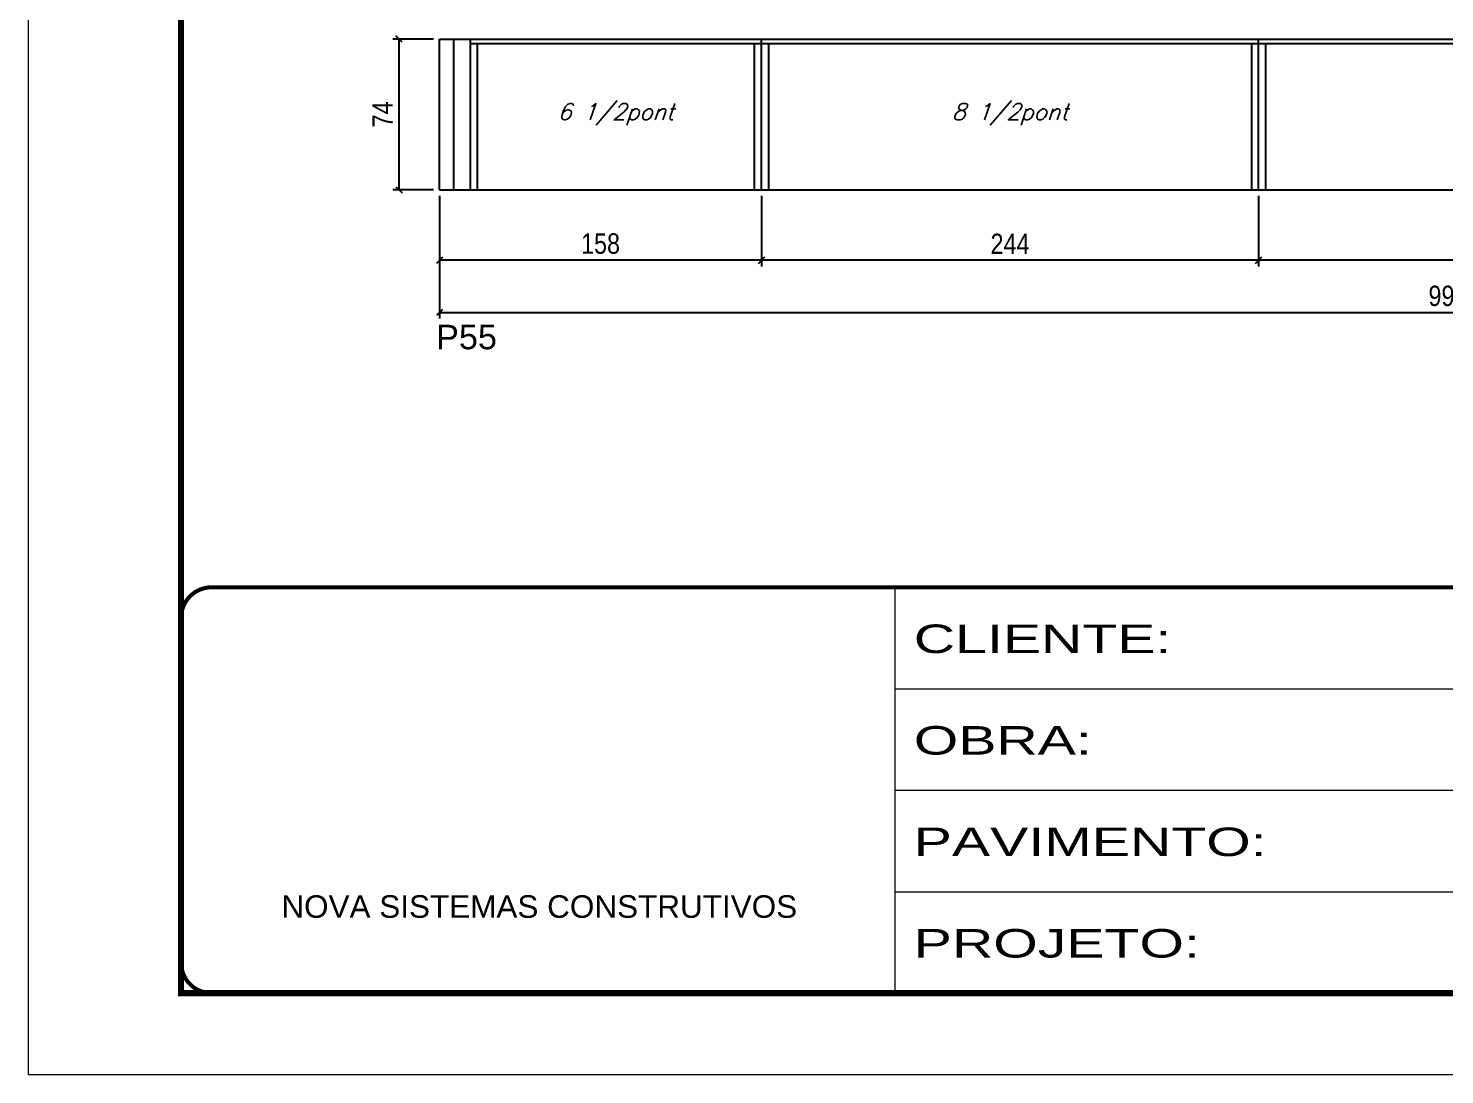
# Model space of a CAD drawing. Extents: x 3309 to 9563, y -2522 to 14608.
# Drawn here: x 8078 to 8773, y 3221 to 3734 of the extents above; entities that cross this region are included whole.
import ezdxf

# ---------------------------------------------------------------- set-up
doc = ezdxf.new("R2010")
doc.units = 0
doc.linetypes.add('CONTINUO', pattern=[0])
doc.linetypes.add('DASHED', pattern=[0.75, 0.5, -0.25])
for name, color, linetype in [('5', 5, 'Continuous'), ('COTA', 241, 'Continuous'), ('Painéis', 200, 'Continuous'), ('SARR_2.2x7', 40, 'Continuous'), ('SARR_3.5x7', 81, 'Continuous'), ('texto', 7, 'Continuous')]:
    doc.layers.add(name, color=color, linetype=linetype)
doc.layers.add('Folhas', color=255, linetype='Continuous', lineweight=9)
doc.layers.add('SARRAFO DE PRESSAO', color=251, linetype='DASHED', lineweight=9)
doc.styles.add('ARIAL', font='arial.ttf')
doc.styles.add('COTA TECNICA', font='techl___.ttf', dxfattribs={"height": 10})
doc.styles.add('Romans', font='romans.shx')
doc.styles.get("Standard").update_dxf_attribs({"font": 'arial.ttf'})
doc.styles.add('Tecnologia', font='')
doc.styles.get('Tecnologia').set_extended_font_data('Forgotten Futurist')
doc.dimstyles.new('PAINEL', dxfattribs={"dimtxt": 10, "dimasz": 3, "dimexe": 3, "dimexo": 3, "dimgap": 3, "dimtad": 1, "dimdec": 1, "dimzin": 12, "dimdsep": 46, "dimtxsty": 'COTA TECNICA', "dimblk1": 'OBLIQUE', "dimblk2": 'OBLIQUE', "dimsah": 1, "dimcen": 0.9, "dimclrd": 4, "dimclre": 4, "dimclrt": 240, "dimadec": 1, "dimazin": 3, "dimtfac": 1, "dimtdec": 1, "dimtmove": 0, "dimatfit": 3, "dimfxl": 1, "dimtolj": 1, "dimtzin": 12, "dimarcsym": 0})

# ---------------------------------------------------------------- blocks, each defined once
blk = doc.blocks.new('9999999999')
at = {"color": 30, "linetype": 'CONTINUO'}
for p, q in [((98564.56, 34230.21), (98564.56, 34429.45)), ((98564.56, 34379.64), (99583.98, 34379.64)), ((98564.56, 34329.83), (99487.98, 34329.83)), ((98564.56, 34280.02), (99487.98, 34280.02))]:
    blk.add_line(p, q, dxfattribs=at)
at = {"color": 30, "linetype": 'CONTINUO', "const_width": 2}
blk.add_lwpolyline([(99583.98, 34230.21), (99583.98, 34414.45, 0.414214), (99568.98, 34429.45), (98228.98, 34429.45, 0.414214), (98213.98, 34414.45), (98213.98, 34245.21, 0.414214), (98228.98, 34230.21), (99583.98, 34230.21)], format="xyb", dxfattribs=at)
at = {"layer": 'Folhas'}
blk.add_lwpolyline([(98138.98, 34190.21), (99623.98, 34190.21), (99623.98, 35240.21), (98138.98, 35240.21)], close=True, dxfattribs=at)
at = {"layer": 'Folhas', "color": 30, "const_width": 3}
blk.add_lwpolyline([(98213.98, 34230.21), (99583.98, 34230.21), (99583.98, 35200.21), (98213.98, 35200.21)], close=True, dxfattribs=at)
at = {"color": 7, "linetype": 'Continuous', "ltscale": 5, "style": 'ARIAL'}
blk.add_text('NOVA SISTEMAS CONSTRUTIVOS', height=11.0592, dxfattribs=at).set_placement((98263.19, 34267.21))
at = {"layer": 'Folhas', "color": 7, "style": 'Tecnologia', "width": 1.5}
for s, p in [('CLIENTE:', (98573.65, 34397.17)), ('OBRA:', (98573.65, 34347.31)), ('PAVIMENTO:', (98573.65, 34297.5)), ('PROJETO:', (98573.65, 34247.69))]:
    blk.add_text(s, height=14, dxfattribs=at).set_placement(p)
blk = doc.blocks.new('_Oblique')
at = {"color": 0, "linetype": 'ByBlock', "lineweight": -2}
blk.add_line((-0.5, -0.5), (0.5, 0.5), dxfattribs=at)
blk = doc.blocks.new('*D2983')
at = {"layer": 'COTA', "color": 4, "linetype": 'ByBlock', "lineweight": -2, "transparency": 16777216}
for p, q in [((8279.76, 3652.05), (8279.76, 3591.79)), ((9269.76, 3652.05), (9269.76, 3591.79)), ((8279.76, 3594.79), (9269.76, 3594.79))]:
    blk.add_line(p, q, dxfattribs=at)
at = {"layer": 'Defpoints', "color": 0, "linetype": 'ByBlock', "transparency": 16777216}
for p in [(8279.76, 3655.05), (9269.76, 3655.05), (9269.76, 3594.79)]:
    blk.add_point(p, dxfattribs=at)
at = {"layer": 'COTA', "color": 4, "linetype": 'ByBlock', "lineweight": -2, "transparency": 16777216, "xscale": 3, "yscale": 3, "zscale": 3, "rotation": 180}
blk.add_blockref('_Oblique', (8279.76, 3594.79), dxfattribs=at)
at = {"layer": 'COTA', "color": 4, "linetype": 'ByBlock', "lineweight": -2, "transparency": 16777216, "xscale": 3, "yscale": 3, "zscale": 3}
blk.add_blockref('_Oblique', (9269.76, 3594.79), dxfattribs=at)
at = {"layer": 'COTA', "color": 240, "linetype": 'ByBlock', "transparency": 16777216, "insert": (8774.76, 3602.92), "char_height": 10, "attachment_point": 5, "style": 'COTA TECNICA'}
blk.add_mtext('\\A1;990', dxfattribs=at)
blk = doc.blocks.new('*D2984')
at = {"layer": 'COTA', "color": 4, "lineweight": -2, "transparency": 16777216}
for p, q in [((8681.76, 3652.05), (8681.76, 3617.44)), ((8925.76, 3652.05), (8925.76, 3617.44)), ((8925.76, 3620.44), (8681.76, 3620.44))]:
    blk.add_line(p, q, dxfattribs=at)
at = {"layer": 'Defpoints', "color": 0, "transparency": 16777216}
for p in [(8681.76, 3655.05), (8925.76, 3655.05), (8681.76, 3620.44)]:
    blk.add_point(p, dxfattribs=at)
at = {"layer": 'COTA', "color": 4, "lineweight": -2, "transparency": 16777216, "xscale": 3, "yscale": 3, "zscale": 3, "rotation": 180}
blk.add_blockref('_Oblique', (8681.76, 3620.44), dxfattribs=at)
at = {"layer": 'COTA', "color": 4, "lineweight": -2, "transparency": 16777216, "xscale": 3, "yscale": 3, "zscale": 3}
blk.add_blockref('_Oblique', (8925.76, 3620.44), dxfattribs=at)
at = {"layer": 'COTA', "color": 240, "transparency": 16777216, "insert": (8803.76, 3628.52), "char_height": 10, "attachment_point": 5, "style": 'COTA TECNICA'}
blk.add_mtext('\\A1;244', dxfattribs=at)
blk = doc.blocks.new('*D2985')
at = {"layer": 'COTA', "color": 4, "lineweight": -2, "transparency": 16777216}
for p, q in [((8437.76, 3652.05), (8437.76, 3617.44)), ((8681.76, 3652.05), (8681.76, 3617.44)), ((8681.76, 3620.44), (8437.76, 3620.44))]:
    blk.add_line(p, q, dxfattribs=at)
at = {"layer": 'Defpoints', "color": 0, "transparency": 16777216}
for p in [(8437.76, 3655.05), (8681.76, 3655.05), (8437.76, 3620.44)]:
    blk.add_point(p, dxfattribs=at)
at = {"layer": 'COTA', "color": 4, "lineweight": -2, "transparency": 16777216, "xscale": 3, "yscale": 3, "zscale": 3, "rotation": 180}
blk.add_blockref('_Oblique', (8437.76, 3620.44), dxfattribs=at)
at = {"layer": 'COTA', "color": 4, "lineweight": -2, "transparency": 16777216, "xscale": 3, "yscale": 3, "zscale": 3}
blk.add_blockref('_Oblique', (8681.76, 3620.44), dxfattribs=at)
at = {"layer": 'COTA', "color": 240, "transparency": 16777216, "insert": (8559.76, 3628.52), "char_height": 10, "attachment_point": 5, "style": 'COTA TECNICA'}
blk.add_mtext('\\A1;244', dxfattribs=at)
blk = doc.blocks.new('*D2982')
at = {"layer": 'COTA', "color": 4, "lineweight": -2, "transparency": 16777216}
for p, q in [((8279.76, 3652.05), (8279.76, 3617.44)), ((8437.76, 3652.05), (8437.76, 3617.44)), ((8437.76, 3620.44), (8279.76, 3620.44))]:
    blk.add_line(p, q, dxfattribs=at)
at = {"layer": 'Defpoints', "color": 0, "transparency": 16777216}
for p in [(8279.76, 3655.05), (8437.76, 3655.05), (8279.76, 3620.44)]:
    blk.add_point(p, dxfattribs=at)
at = {"layer": 'COTA', "color": 4, "lineweight": -2, "transparency": 16777216, "xscale": 3, "yscale": 3, "zscale": 3, "rotation": 180}
blk.add_blockref('_Oblique', (8279.76, 3620.44), dxfattribs=at)
at = {"layer": 'COTA', "color": 4, "lineweight": -2, "transparency": 16777216, "xscale": 3, "yscale": 3, "zscale": 3}
blk.add_blockref('_Oblique', (8437.76, 3620.44), dxfattribs=at)
at = {"layer": 'COTA', "color": 240, "transparency": 16777216, "insert": (8358.76, 3628.58), "char_height": 10, "attachment_point": 5, "style": 'COTA TECNICA'}
blk.add_mtext('\\A1;158', dxfattribs=at)
blk = doc.blocks.new('*D2988')
at = {"layer": 'COTA', "color": 4, "lineweight": -2, "transparency": 16777216}
for p, q in [((8276.76, 3729.05), (8256.82, 3729.05)), ((8259.82, 3729.05), (8259.82, 3655.05)), ((8276.76, 3655.05), (8256.82, 3655.05))]:
    blk.add_line(p, q, dxfattribs=at)
at = {"layer": 'Defpoints', "color": 0, "transparency": 16777216}
for p in [(8279.76, 3729.05), (8259.82, 3655.05), (8279.76, 3655.05)]:
    blk.add_point(p, dxfattribs=at)
at = {"layer": 'COTA', "color": 4, "lineweight": -2, "transparency": 16777216, "xscale": 3, "yscale": 3, "zscale": 3}
for p, rotation in [((8259.82, 3729.05), 90), ((8259.82, 3655.05), 270)]:
    blk.add_blockref('_Oblique', p, dxfattribs=dict(at, rotation=rotation))
at = {"layer": 'COTA', "color": 240, "transparency": 16777216, "insert": (8251.75, 3692.05), "char_height": 10, "attachment_point": 5, "rotation": 90, "style": 'COTA TECNICA'}
blk.add_mtext('\\A1;74', dxfattribs=at)

msp = doc.modelspace()

# ---------------------------------------------------------------- linework, layer by layer
at = {"layer": 'Painéis', "linetype": 'ByBlock'}
for p, q in [((8279.76, 3729.05), (8925.76, 3729.05)), ((8279.76, 3655.05), (8279.76, 3729.05)), ((8437.76, 3655.05), (8437.76, 3729.05)), ((8681.76, 3655.05), (8681.76, 3729.05)), ((8279.76, 3655.05), (9269.76, 3655.05))]:
    msp.add_line(p, q, dxfattribs=at)
at = {"layer": 'SARR_2.2x7', "linetype": 'Continuous'}
for p, q in [((8286.76, 3655.05), (8286.76, 3729.05)), ((8294.76, 3726.85), (8437.76, 3726.85)), ((8437.76, 3726.85), (8681.76, 3726.85)), ((8681.76, 3726.85), (8905.76, 3726.85))]:
    msp.add_line(p, q, dxfattribs=at)
at = {"layer": 'SARR_3.5x7'}
for p, q in [((8294.76, 3729.05), (8294.76, 3655.05)), ((8298.26, 3726.85), (8298.26, 3655.05)), ((8434.26, 3726.85), (8434.26, 3655.05)), ((8441.26, 3726.85), (8441.26, 3655.05)), ((8678.26, 3726.85), (8678.26, 3655.05)), ((8685.26, 3726.85), (8685.26, 3655.05))]:
    msp.add_line(p, q, dxfattribs=at)

# ---------------------------------------------------------------- block references
at = {"layer": 'SARRAFO DE PRESSAO', "color": 6, "linetype": 'ByBlock'}
msp.add_blockref('9999999999', (-90061.11, -30969.52), dxfattribs=at)

# ---------------------------------------------------------------- texts
at = {"layer": '5', "linetype": 'Continuous'}
msp.add_text('P55', height=12, rotation=0.00004, dxfattribs=at).set_placement((8278.08, 3576.77))
at = {"layer": 'texto', "color": 2, "char_height": 8, "attachment_point": 5, "style": 'Romans'}
for s, insert in [('{\\Q19;\\C256;6 1/2pont}', (8366.26, 3692.05)), ('{\\Q19;\\C256;8 1/2pont}', (8559.76, 3692.05))]:
    msp.add_mtext(s, dxfattribs=dict(at, insert=insert))

# ---------------------------------------------------------------- dimensions: what is measured, and where the dimension line sits
at = {"layer": 'COTA'}
for base, p1, p2, angle, picture, middle in [((8259.82, 3655.05), (8279.76, 3729.05), (8279.76, 3655.05), 90, '*D2988', (8251.75, 3692.05)), ((8279.76, 3620.44), (8437.76, 3655.05), (8279.76, 3655.05), 180, '*D2982', (8358.76, 3628.58)), ((8681.76, 3620.44), (8925.76, 3655.05), (8681.76, 3655.05), 180, '*D2984', (8803.76, 3628.52))]:
    dim = msp.add_linear_dim(base=base, p1=p1, p2=p2, angle=angle, dimstyle='PAINEL', dxfattribs=at)
    dim.commit()
    dim.dimension.update_dxf_attribs({"geometry": picture, "text_midpoint": middle})
at = {"layer": 'COTA', "linetype": 'ByBlock'}
dim = msp.add_linear_dim(base=(9269.76, 3594.79), p1=(8279.76, 3655.05), p2=(9269.76, 3655.05), dimstyle='PAINEL', dxfattribs=at)
dim.commit()
dim.dimension.update_dxf_attribs({"geometry": '*D2983', "text_midpoint": (8774.76, 3602.92)})
at = {"layer": 'COTA'}
dim = msp.add_linear_dim(base=(8437.76, 3620.44), p1=(8681.76, 3655.05), p2=(8437.76, 3655.05), angle=180, dimstyle='PAINEL', override={"dimtmove": 1}, dxfattribs=at)
dim.commit()
dim.dimension.update_dxf_attribs({"geometry": '*D2985', "text_midpoint": (8559.76, 3628.52)})

doc.saveas('drawing.dxf')
